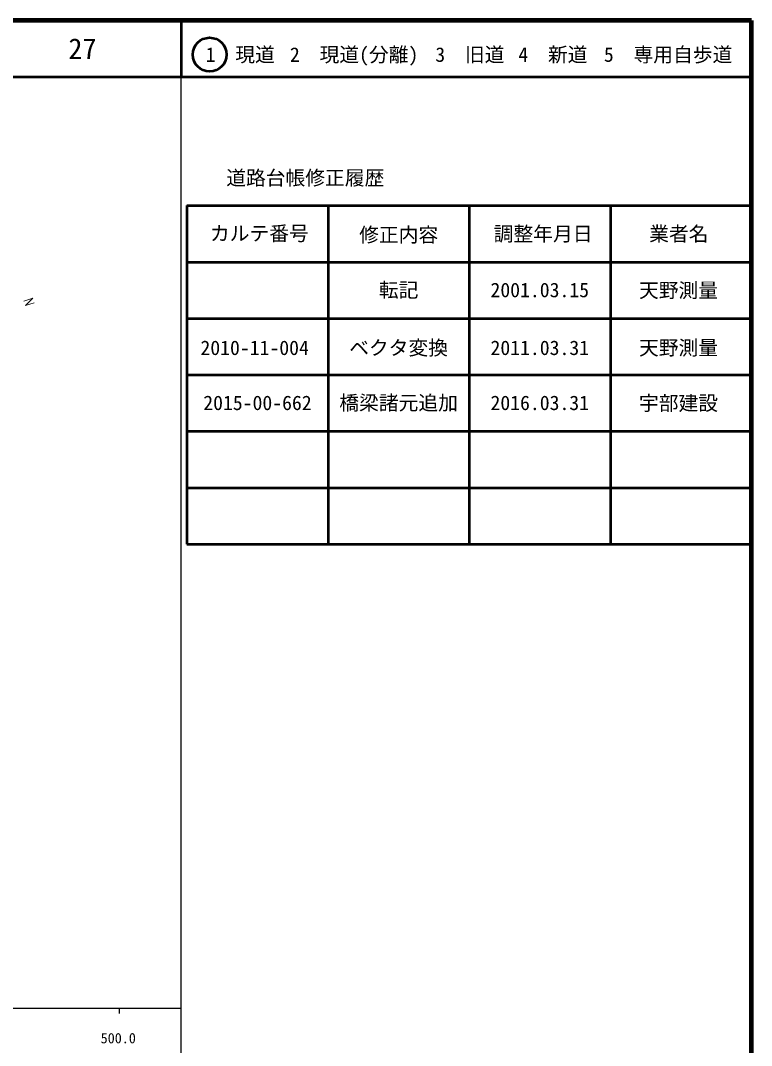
# Model space of a CAD drawing. Units: millimetres, scale not verified. Extents: x 40000 to 680000, y 20000 to 380000.
# Drawn here: x 550530 to 680000, y 198357 to 380000 of the extents above; entities that cross this region are included whole.
import ezdxf
from ezdxf.enums import TextEntityAlignment as Align

# ---------------------------------------------------------------- set-up
doc = ezdxf.new("R2010")
doc.units = ezdxf.units.MM
doc.header["$LTSCALE"] = 1000
for name, color, linetype, lineweight in [('M-BMK-SRVR', 3, 'Continuous', 13), ('M-TTL', 2, 'Continuous', 140), ('M-TTL-BAND', 7, 'Continuous', 25), ('M-TTL-FRAM', 2, 'Continuous', 50), ('M-TTL-LINE', 7, 'Continuous', 50)]:
    doc.layers.add(name, color=color, linetype=linetype, lineweight=lineweight)
doc.layers.add('M-TTL-TXT', color=7, linetype='Continuous')
doc.styles.add('ＭＳ ゴシック', font='')
doc.styles.get('ＭＳ ゴシック').set_extended_font_data('MS Gothic')

msp = doc.modelspace()

# ---------------------------------------------------------------- linework, layer by layer
at = {"layer": 'M-BMK-SRVR'}
for p, q in [((551125, 330288), (552707, 330797)), ((552707, 330797), (551384, 329466)), ((551384, 329466), (552970, 329985))]:
    msp.add_line(p, q, dxfattribs=at)
at = {"layer": 'M-TTL'}
for p, q in [((680000, 380000), (40000, 380000)), ((680000, 20000), (680000, 380000))]:
    msp.add_line(p, q, dxfattribs=at)
at = {"layer": 'M-TTL-BAND'}
for p, q in [((579000, 20000), (579000, 370000)), ((40000, 205000), (579000, 205000)), ((568000, 205000), (568000, 204000))]:
    msp.add_line(p, q, dxfattribs=at)
at = {"layer": 'M-TTL-FRAM'}
for p, q in [((580000, 347197), (580000, 287197)), ((580000, 347197), (680000, 347197)), ((580000, 287197), (680000, 287197))]:
    msp.add_line(p, q, dxfattribs=at)
at = {"layer": 'M-TTL-LINE'}
for p, q in [((579000, 380000), (579000, 370000)), ((40000, 370000), (680000, 370000)), ((605000, 347197), (605000, 287197)), ((630000, 347197), (630000, 287197)), ((655000, 347197), (655000, 287197)), ((580000, 337197), (680000, 337197)), ((580000, 327197), (680000, 327197)), ((580000, 317197), (680000, 317197)), ((580000, 307197), (680000, 307197)), ((580000, 297197), (680000, 297197))]:
    msp.add_line(p, q, dxfattribs=at)
msp.add_circle((584031, 373958), 3000, dxfattribs=at)

# ---------------------------------------------------------------- texts
at = {"layer": 'M-TTL-BAND', "style": 'ＭＳ ゴシック'}
msp.add_text('500.0', height=1833, dxfattribs=at).set_placement((567844, 198195), align=Align.BOTTOM_CENTER)
at = {"layer": 'M-TTL-TXT', "style": 'ＭＳ ゴシック'}
for s, height, p in [('27', 3666, (561497, 375000)), ('1\u3000現道', 2566, (589448, 373958)), ('2\u3000現道(分離)', 2566, (609619, 373958)), ('3\u3000旧道', 2566, (630121, 373958)), ('4\u3000新道', 2566, (644824, 373958)), ('5\u3000専用自歩道', 2566, (665228, 373958)), ('道路台帳修正履歴', 2566, (600968, 352113)), ('カルテ番号', 2566, (592839, 342277)), ('修正内容', 2566, (617509, 342023)), ('調整年月日', 2566, (643089, 342197)), ('業者名', 2566, (667134, 342197)), ('転記', 2566, (617500, 332245)), ('2001.03.15', 2566, (642500, 332245)), ('天野測量', 2566, (667077, 332189)), ('ベクタ変換', 2566, (617491, 322000)), ('天野測量', 2566, (667074, 322000)), ('2010-11-004', 2566, (592000, 322000)), ('2011.03.31', 2566, (642503, 322000)), ('2015-00-662', 2566, (592500, 312245)), ('橋梁諸元追加', 2566, (617500, 312245)), ('2016.03.31', 2566, (642500, 312245)), ('宇部建設', 2566, (667077, 312189))]:
    msp.add_text(s, height=height, dxfattribs=at).set_placement(p, align=Align.MIDDLE_CENTER)

doc.saveas('drawing.dxf')
